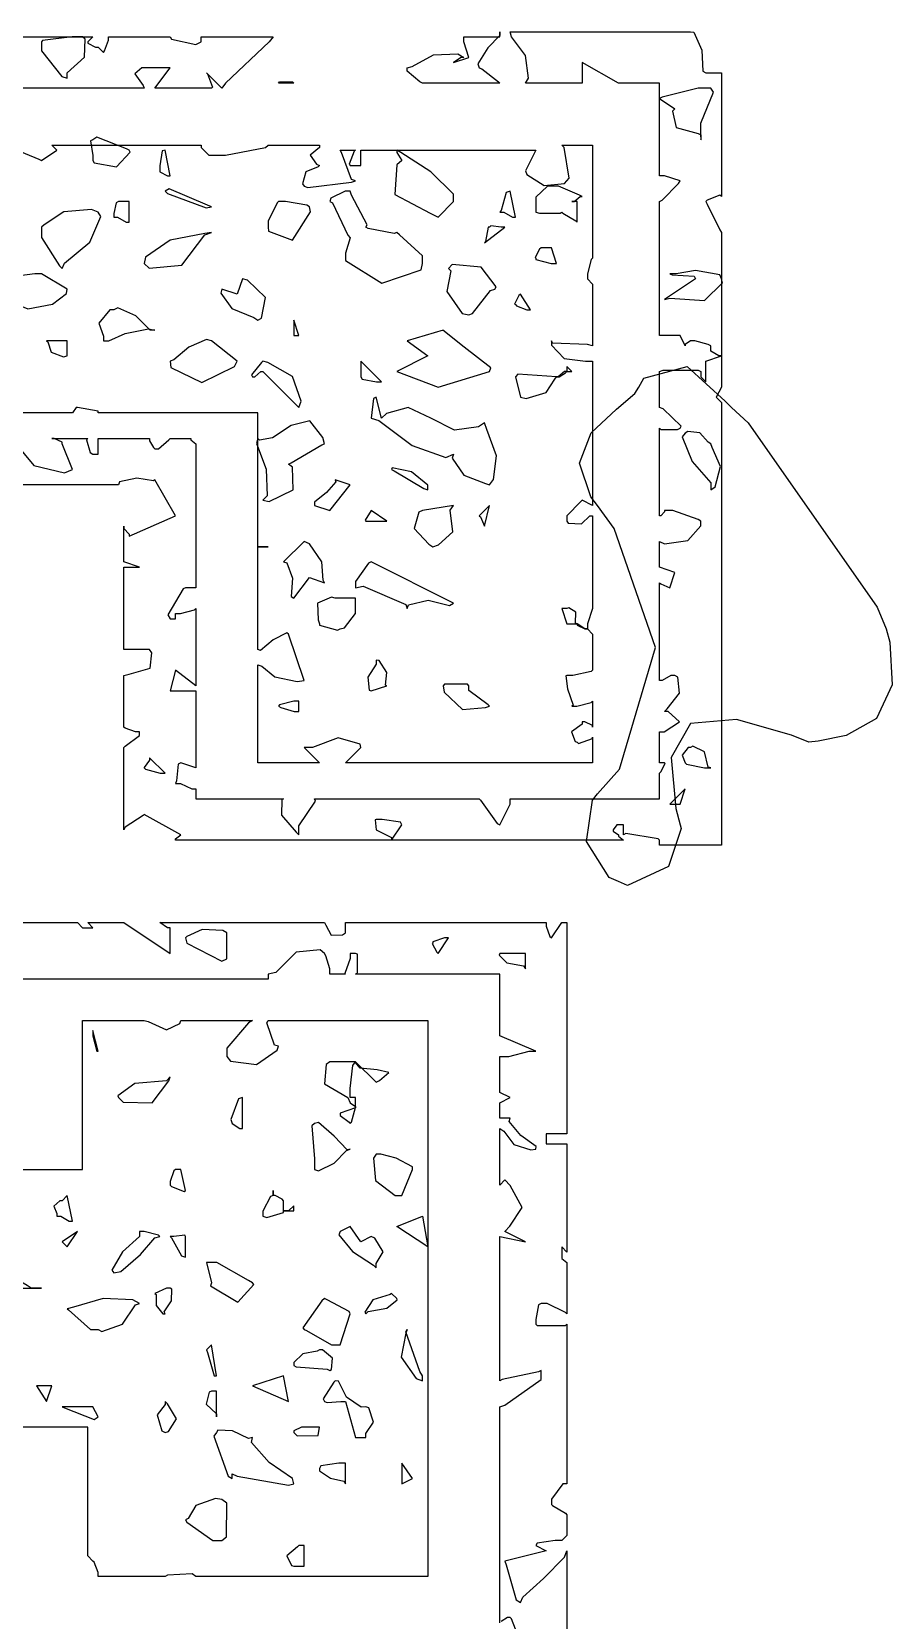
# Model space of a CAD drawing. Extents: x 103 to 248, y 22 to 332.
# Drawn here: x 174.88 to 180.77, y 210.8 to 221.69 of the extents above; entities that cross this region are included whole.
import ezdxf

# ---------------------------------------------------------------- set-up
doc = ezdxf.new("R2010")
doc.units = 0
doc.header["$MEASUREMENT"] = 0

msp = doc.modelspace()

# ---------------------------------------------------------------- linework, layer by layer
at = {"color": 7}
for points in [[(174.757, 218.873), (174.89, 218.714), (175.101, 218.664), (175.154, 218.686), (175.084, 218.863), (175.084, 218.873), (175.03, 218.899), (175.014, 218.899), (175.26, 218.899), (175.25, 218.89), (175.277, 218.802), (175.295, 218.792), (175.331, 218.792), (175.331, 218.899), (175.683, 218.899), (175.683, 218.882), (175.709, 218.838), (175.719, 218.828), (175.745, 218.828), (175.814, 218.89), (175.824, 218.899), (175.966, 218.899), (175.966, 218.89), (176, 218.863), (176, 218.863), (176, 217.876), (175.982, 217.876), (175.942, 217.876), (175.93, 217.876), (175.912, 217.868), (175.808, 217.69), (175.824, 217.664), (175.86, 217.664), (175.86, 217.7), (175.894, 217.7), (175.991, 217.726), (176, 217.734), (176, 217.205), (175.86, 217.311), (175.824, 217.171), (176, 217.171), (176, 216.642), (175.896, 216.676), (175.878, 216.668), (175.868, 216.553), (175.86, 216.535), (175.894, 216.535), (175.973, 216.499), (176, 216.499), (176, 216.429), (176.601, 216.429), (176.589, 216.426), (176.587, 216.319), (176.688, 216.201), (176.706, 216.183), (176.706, 216.245), (176.82, 216.413), (176.812, 216.429), (177.94, 216.429), (177.949, 216.421), (178.065, 216.262), (178.083, 216.253), (178.153, 216.393), (178.153, 216.429), (179.175, 216.429), (179.175, 216.606), (179.184, 216.615), (179.214, 216.673), (179.211, 216.676), (179.175, 216.676), (179.175, 216.888), (179.208, 216.888), (179.312, 216.958), (179.236, 217.029), (179.211, 217.029), (179.228, 217.047), (179.312, 217.153), (179.301, 217.263), (179.281, 217.275), (179.254, 217.275), (179.195, 217.241), (179.175, 217.241), (179.175, 217.91), (179.184, 217.902), (179.247, 217.876), (179.247, 217.876), (179.281, 217.981), (179.175, 218.017), (179.175, 218.193), (179.21, 218.176), (179.37, 218.199), (179.458, 218.301), (179.458, 218.333), (179.44, 218.343), (179.268, 218.405), (179.211, 218.405), (179.211, 218.397), (179.184, 218.369), (179.175, 218.369), (179.175, 218.969), (179.184, 218.961), (179.299, 218.961), (179.317, 218.969), (179.324, 218.984), (179.202, 219.103), (179.175, 219.111), (179.175, 219.358), (179.202, 219.367), (179.44, 219.367), (179.458, 219.358), (179.458, 219.322), (179.494, 219.287), (179.494, 219.428), (179.6, 219.464), (179.582, 219.464), (179.528, 219.498), (179.528, 219.498), (179.528, 219.534), (179.51, 219.543), (179.418, 219.568), (179.388, 219.568), (179.388, 219.568), (179.352, 219.543), (179.352, 219.534), (179.317, 219.604), (179.317, 219.604), (179.21, 219.604), (179.175, 219.604), (179.175, 220.522), (179.193, 220.532), (179.307, 220.646), (179.317, 220.663), (179.317, 220.663), (179.21, 220.698), (179.175, 220.698), (179.175, 221.332), (178.894, 221.332), (178.646, 221.474), (178.646, 221.44), (178.646, 221.36), (178.646, 221.332), (178.259, 221.332), (178.279, 221.368), (178.259, 221.523), (178.161, 221.651), (178.153, 221.685), (179.388, 221.685), (179.388, 221.685), (179.411, 221.682), (179.466, 221.558), (179.473, 221.415), (179.494, 221.404), (179.52, 221.404), (179.6, 221.404), (179.6, 221.404), (179.6, 220.556), (179.59, 220.566), (179.502, 220.532), (179.494, 220.522), (179.502, 220.504), (179.59, 220.328), (179.6, 220.31), (179.6, 219.251), (179.564, 219.181), (179.564, 219.181), (179.6, 219.145), (179.6, 219.145), (179.6, 216.112), (179.175, 216.112), (179.175, 216.112), (179.175, 216.147), (179.175, 216.147), (179.166, 216.156), (178.945, 216.192), (178.929, 216.183), (178.929, 216.253), (178.894, 216.253), (178.884, 216.253), (178.858, 216.217), (178.858, 216.217), (178.858, 216.209), (178.894, 216.183), (178.894, 216.183), (178.894, 216.174), (178.929, 216.147), (178.929, 216.147), (177.341, 216.147), (177.411, 216.253), (177.402, 216.271), (177.276, 216.289), (177.235, 216.289), (177.228, 216.286), (177.235, 216.218), (177.341, 216.165), (177.341, 216.147), (175.86, 216.147), (175.86, 216.156), (175.896, 216.183), (175.896, 216.183), (175.647, 216.323), (175.638, 216.315), (175.515, 216.235), (175.507, 216.217), (175.507, 216.782), (175.515, 216.791), (175.613, 216.864), (175.613, 216.888), (175.586, 216.888), (175.515, 216.914), (175.507, 216.922), (175.507, 217.275), (175.542, 217.285), (175.688, 217.325), (175.699, 217.431), (175.683, 217.452), (175.507, 217.452), (175.507, 218.017), (175.613, 218.017), (175.507, 218.053), (175.507, 218.299), (175.507, 218.283), (175.543, 218.243), (175.543, 218.229), (175.86, 218.369), (175.719, 218.616), (175.709, 218.608), (175.595, 218.626), (175.477, 218.601), (175.471, 218.582), (174.519, 218.582)], [(174.589, 221.651), (175.295, 221.651), (175.26, 221.615), (175.26, 221.607), (175.313, 221.58), (175.331, 221.58), (175.331, 221.58), (175.367, 221.544), (175.367, 221.544), (175.375, 221.554), (175.401, 221.627), (175.401, 221.651), (175.824, 221.651), (175.832, 221.634), (176, 221.598), (176.036, 221.615), (176.036, 221.615), (176.036, 221.651), (176.036, 221.651), (176.529, 221.651), (176.503, 221.616), (176.203, 221.333), (176.177, 221.298), (176.072, 221.404), (176.08, 221.396), (176.115, 221.306), (176.106, 221.298), (175.719, 221.298), (175.824, 221.438), (175.647, 221.438), (175.631, 221.438), (175.581, 221.396), (175.638, 221.316), (175.647, 221.298), (174.625, 221.298)], [(174.642, 220.929), (174.924, 220.813), (174.942, 220.803), (175.048, 220.875), (175.014, 220.909), (176.036, 220.909), (176.036, 220.893), (176.088, 220.839), (176.106, 220.839), (176.203, 220.839), (176.477, 220.893), (176.495, 220.909), (176.848, 220.909), (176.848, 220.893), (176.782, 220.839), (176.827, 220.777), (176.848, 220.769), (176.838, 220.76), (176.754, 220.725), (176.731, 220.643), (176.742, 220.627), (176.768, 220.618), (177.067, 220.654), (177.094, 220.663), (177.067, 220.672), (176.997, 220.857), (176.988, 220.875), (177.094, 220.875), (177.085, 220.866), (177.049, 220.778), (177.058, 220.769), (177.13, 220.769), (177.13, 220.875), (178.329, 220.875), (178.259, 220.733), (178.267, 220.707), (178.386, 220.632), (178.524, 220.646), (178.542, 220.663), (178.558, 220.681), (178.522, 220.893), (178.506, 220.909), (178.718, 220.909), (178.718, 220.663), (178.718, 220.646), (178.718, 220.606), (178.718, 220.592), (178.718, 220.133), (178.708, 220.125), (178.682, 220.026), (178.682, 219.993), (178.682, 219.993), (178.718, 219.957), (178.718, 219.957), (178.718, 219.534), (178.682, 219.543), (178.443, 219.552), (178.435, 219.568), (178.435, 219.538), (178.522, 219.446), (178.668, 219.428), (178.718, 219.428), (178.718, 218.44), (178.646, 218.476), (178.636, 218.467), (178.542, 218.368), (178.542, 218.333), (178.551, 218.318), (178.642, 218.313), (178.699, 218.369), (178.718, 218.369), (178.718, 217.734), (178.718, 217.734), (178.682, 217.629), (178.682, 217.594), (178.664, 217.594), (178.612, 217.628), (178.612, 217.628), (178.601, 217.634), (178.602, 217.708), (178.554, 217.738), (178.542, 217.734), (178.506, 217.734), (178.542, 217.628), (178.542, 217.628), (178.594, 217.628), (178.612, 217.628), (178.612, 217.62), (178.664, 217.594), (178.682, 217.594), (178.718, 217.558), (178.718, 217.311), (178.708, 217.303), (178.583, 217.275), (178.542, 217.275), (178.534, 217.273), (178.545, 217.184), (178.584, 217.071), (178.576, 217.065), (178.61, 217.065), (178.708, 217.091), (178.718, 217.099), (178.718, 216.922), (178.718, 216.932), (178.664, 216.958), (178.646, 216.958), (178.646, 216.942), (178.574, 216.888), (178.598, 216.822), (178.612, 216.818), (178.62, 216.809), (178.718, 216.843), (178.718, 216.852), (178.718, 216.676), (177.024, 216.676), (177.13, 216.782), (177.125, 216.805), (176.975, 216.848), (176.8, 216.782), (176.742, 216.782), (176.848, 216.676), (176.425, 216.676), (176.425, 217.347), (176.451, 217.339), (176.542, 217.267), (176.693, 217.234), (176.742, 217.241), (176.635, 217.558), (176.622, 217.568), (176.529, 217.519), (176.443, 217.446), (176.425, 217.452), (176.425, 218.157), (176.495, 218.157), (176.425, 218.157), (176.425, 219.075), (175.331, 219.075), (175.331, 219.085), (175.19, 219.111), (175.19, 219.111), (175.18, 219.111), (175.154, 219.075), (175.154, 219.075), (173.919, 219.075)], [(174.413, 215.583), (175.19, 215.583), (175.224, 215.547), (175.295, 215.547), (175.26, 215.583), (175.507, 215.583), (175.824, 215.371), (175.824, 215.547), (175.806, 215.547), (175.754, 215.583), (175.754, 215.583), (176.882, 215.583), (176.891, 215.565), (176.926, 215.495), (177.005, 215.499), (177.024, 215.511), (177.024, 215.583), (178.399, 215.583), (178.399, 215.557), (178.425, 215.487), (178.435, 215.477), (178.506, 215.583), (178.542, 215.583), (178.542, 214.136), (178.399, 214.136), (178.399, 214.066), (178.542, 214.066), (178.542, 213.324), (178.506, 213.36), (178.506, 213.29), (178.506, 213.282), (178.542, 213.254), (178.542, 213.254), (178.542, 212.901), (178.532, 212.911), (178.406, 212.972), (178.365, 212.972), (178.347, 212.963), (178.329, 212.864), (178.329, 212.831), (178.337, 212.823), (178.532, 212.823), (178.542, 212.831), (178.542, 211.737), (178.514, 211.737), (178.435, 211.632), (178.435, 211.596), (178.443, 211.588), (178.532, 211.536), (178.542, 211.526), (178.542, 211.384), (178.506, 211.35), (178.461, 211.35), (178.337, 211.332), (178.329, 211.314), (178.399, 211.278), (178.117, 211.208), (178.125, 211.182), (178.195, 210.943), (178.223, 210.925), (178.24, 210.961), (178.381, 211.089), (178.524, 211.234), (178.542, 211.278), (178.542, 210.715)], [(178.083, 210.785), (178.083, 212.266), (178.117, 212.276), (178.365, 212.453), (178.365, 212.513), (178.347, 212.505), (178.099, 212.452), (178.083, 212.442), (178.083, 213.431), (178.259, 213.395), (178.117, 213.467), (178.151, 213.502), (178.235, 213.63), (178.154, 213.782), (178.117, 213.819), (178.083, 213.783), (178.083, 214.172), (178.109, 214.154), (178.179, 214.062), (178.295, 214.025), (178.329, 214.03), (178.332, 214.049), (178.227, 214.124), (178.146, 214.22), (178.153, 214.242), (178.135, 214.242), (178.095, 214.242), (178.083, 214.242), (178.083, 214.348), (178.153, 214.383), (178.083, 214.419), (178.083, 214.665), (178.143, 214.665), (178.282, 214.701), (178.329, 214.701), (178.083, 214.806), (178.083, 215.23), (177.094, 215.23), (177.108, 215.237), (177.107, 215.367), (177.094, 215.371), (177.058, 215.371), (177.058, 215.336), (177.02, 215.233), (177.024, 215.23), (176.918, 215.23), (176.918, 215.266), (176.891, 215.354), (176.882, 215.371), (176.852, 215.396), (176.688, 215.38), (176.547, 215.24), (176.495, 215.23), (176.495, 215.194), (174.801, 215.194)], [(173.813, 213.89), (175.224, 213.89), (175.224, 214.912), (175.647, 214.912), (175.674, 214.904), (175.798, 214.847), (175.89, 214.891), (175.896, 214.912), (176.389, 214.912), (176.361, 214.895), (176.213, 214.723), (176.213, 214.665), (176.237, 214.632), (176.415, 214.609), (176.556, 214.709), (176.565, 214.735), (176.538, 214.743), (176.485, 214.895), (176.495, 214.912), (177.588, 214.912), (177.588, 211.102), (176, 211.102), (175.974, 211.12), (175.806, 211.111), (175.79, 211.102), (175.331, 211.102), (175.331, 211.129), (175.303, 211.2), (175.295, 211.208), (175.26, 211.244), (175.26, 212.126), (173.707, 212.126)], [(178.189, 210.742), (178.161, 210.812), (178.153, 210.821), (178.135, 210.821), (178.091, 210.794)]]:
    msp.add_lwpolyline(points, dxfattribs=at)
for points in [[(178.083, 221.685), (178.083, 221.659), (177.999, 221.576), (177.931, 221.466), (177.94, 221.438), (177.958, 221.43), (178.073, 221.342), (178.083, 221.332), (177.553, 221.332), (177.535, 221.342), (177.447, 221.415), (177.447, 221.438), (177.482, 221.448), (177.628, 221.528), (177.794, 221.534), (177.836, 221.508), (177.818, 221.508), (177.764, 221.474), (177.764, 221.474), (177.87, 221.508), (177.87, 221.508), (177.836, 221.616), (177.836, 221.651), (178.083, 221.651), (178.083, 221.685)], [(174.942, 221.615), (174.942, 221.554), (175.083, 221.378), (175.118, 221.368), (175.118, 221.404), (175.237, 221.51), (175.242, 221.635), (175.224, 221.651), (175.153, 221.651), (174.95, 221.625), (174.942, 221.615)], [(176.671, 221.332), (176.565, 221.332), (176.573, 221.342), (176.662, 221.342), (176.671, 221.332)], [(179.175, 221.228), (179.281, 221.156), (179.266, 221.142), (179.29, 221.029), (179.44, 220.989), (179.458, 220.979), (179.458, 220.945), (179.462, 220.949), (179.458, 220.979), (179.458, 220.979), (179.458, 221.059), (179.546, 221.272), (179.528, 221.298), (179.44, 221.298), (179.193, 221.237), (179.175, 221.228)], [(175.543, 220.875), (175.525, 220.884), (175.321, 220.963), (175.295, 220.945), (175.279, 220.938), (175.295, 220.837), (175.295, 220.803), (175.303, 220.787), (175.457, 220.76), (175.55, 220.861), (175.543, 220.875)], [(175.79, 220.875), (175.77, 220.869), (175.754, 220.767), (175.754, 220.733), (175.754, 220.725), (175.806, 220.698), (175.824, 220.698), (175.79, 220.875)], [(177.411, 220.803), (177.376, 220.773), (177.363, 220.57), (177.606, 220.443), (177.66, 220.416), (177.764, 220.522), (177.764, 220.573), (177.61, 220.725), (177.403, 220.857), (177.377, 220.875), (177.377, 220.857), (177.411, 220.803), (177.411, 220.803)], [(176.106, 220.486), (176.079, 220.496), (175.816, 220.61), (175.79, 220.592), (175.806, 220.576), (176.071, 220.478), (176.106, 220.486)], [(176.918, 220.522), (176.935, 220.514), (177.041, 220.292), (177.058, 220.274), (177.024, 220.169), (177.024, 220.118), (177.275, 219.963), (177.544, 220.053), (177.553, 220.097), (177.553, 220.151), (177.394, 220.293), (177.377, 220.31), (177.359, 220.302), (177.181, 220.337), (177.165, 220.346), (177.173, 220.363), (177.067, 220.566), (177.058, 220.592), (177.023, 220.592), (176.925, 220.545), (176.918, 220.522)], [(178.153, 220.592), (178.125, 220.584), (178.091, 220.46), (178.083, 220.45), (178.109, 220.45), (178.168, 220.416), (178.189, 220.416), (178.153, 220.592)], [(178.329, 220.45), (178.355, 220.442), (178.496, 220.442), (178.506, 220.45), (178.514, 220.442), (178.602, 220.39), (178.612, 220.38), (178.612, 220.522), (178.576, 220.522), (178.592, 220.522), (178.632, 220.556), (178.646, 220.556), (178.628, 220.566), (178.484, 220.627), (178.435, 220.627), (178.408, 220.627), (178.328, 220.552), (178.329, 220.477), (178.329, 220.45)], [(175.437, 220.416), (175.463, 220.416), (175.522, 220.38), (175.543, 220.38), (175.543, 220.522), (175.471, 220.522), (175.453, 220.514), (175.437, 220.441), (175.437, 220.416)], [(176.778, 220.486), (176.76, 220.496), (176.614, 220.522), (176.565, 220.522), (176.556, 220.514), (176.495, 220.388), (176.495, 220.346), (176.498, 220.319), (176.662, 220.258), (176.786, 220.452), (176.778, 220.486)], [(175.331, 220.45), (175.286, 220.468), (175.096, 220.452), (174.96, 220.363), (174.942, 220.346), (174.942, 220.275), (175.066, 220.081), (175.084, 220.063), (175.101, 220.099), (175.273, 220.244), (175.349, 220.42), (175.331, 220.45)], [(175.647, 220.097), (175.681, 220.065), (175.904, 220.085), (176.062, 220.293), (176.106, 220.31), (176.062, 220.302), (175.824, 220.258), (175.656, 220.141), (175.647, 220.097)], [(178.012, 220.346), (178.002, 220.346), (177.985, 220.249), (177.976, 220.24), (178.117, 220.346), (178.091, 220.346), (178.02, 220.355), (178.012, 220.346)], [(178.365, 220.204), (178.355, 220.195), (178.324, 220.139), (178.329, 220.133), (178.329, 220.125), (178.434, 220.097), (178.47, 220.097), (178.435, 220.204), (178.365, 220.204)], [(177.73, 220.063), (177.746, 220.047), (177.72, 219.905), (177.825, 219.756), (177.87, 219.745), (177.896, 219.754), (178.019, 219.913), (178.047, 219.921), (178.056, 219.938), (177.955, 220.073), (177.756, 220.091), (177.73, 220.063)], [(179.6, 219.993), (179.59, 220.019), (179.422, 220.049), (179.29, 220.027), (179.247, 220.027), (179.263, 220.019), (179.414, 220.011), (179.423, 219.993), (179.211, 219.851), (179.246, 219.861), (179.484, 219.843), (179.607, 219.966), (179.6, 219.993)], [(174.942, 220.027), (174.898, 220.027), (174.774, 220.011), (174.765, 219.993), (174.744, 219.964), (174.726, 219.838), (174.85, 219.786), (175.018, 219.819), (175.113, 219.892), (175.118, 219.921), (174.942, 220.027)], [(176.319, 219.993), (176.283, 219.887), (176.177, 219.921), (176.17, 219.895), (176.247, 219.79), (176.397, 219.728), (176.425, 219.71), (176.45, 219.724), (176.477, 219.865), (176.353, 219.984), (176.319, 219.993)], [(178.293, 219.781), (178.223, 219.887), (178.213, 219.878), (178.183, 219.82), (178.189, 219.817), (178.197, 219.808), (178.268, 219.781), (178.293, 219.781)], [(175.719, 219.64), (175.686, 219.64), (175.589, 219.738), (175.466, 219.793), (175.437, 219.781), (175.411, 219.781), (175.335, 219.688), (175.367, 219.599), (175.367, 219.568), (175.404, 219.568), (175.515, 219.618), (175.675, 219.65), (175.719, 219.64)], [(176.671, 219.71), (176.671, 219.604), (176.706, 219.604), (176.671, 219.71)], [(177.588, 219.464), (177.377, 219.358), (177.66, 219.251), (178.012, 219.358), (178.02, 219.382), (177.838, 219.525), (177.692, 219.64), (177.694, 219.64), (177.447, 219.568), (177.588, 219.464)], [(175.118, 219.568), (174.978, 219.568), (174.986, 219.56), (175.008, 219.49), (175.093, 219.458), (175.118, 219.464), (175.118, 219.568)], [(176.283, 219.428), (176.106, 219.568), (176.072, 219.577), (175.952, 219.525), (175.85, 219.437), (175.824, 219.428), (175.829, 219.385), (176.04, 219.283), (176.265, 219.393), (176.283, 219.428)], [(176.459, 219.428), (176.45, 219.42), (176.382, 219.335), (176.389, 219.322), (176.405, 219.322), (176.445, 219.358), (176.459, 219.358), (176.706, 219.111), (176.722, 219.154), (176.662, 219.323), (176.494, 219.42), (176.459, 219.428)], [(177.271, 219.287), (177.13, 219.428), (177.13, 219.322), (177.139, 219.305), (177.238, 219.287), (177.271, 219.287)], [(178.189, 219.322), (178.223, 219.181), (178.263, 219.173), (178.399, 219.213), (178.46, 219.305), (178.47, 219.322), (178.488, 219.322), (178.532, 219.349), (178.542, 219.358), (178.576, 219.358), (178.542, 219.392), (178.542, 219.358), (178.524, 219.358), (178.482, 219.322), (178.47, 219.322), (178.47, 219.322), (178.205, 219.34), (178.189, 219.322)], [(177.271, 219.039), (177.235, 219.181), (177.217, 219.173), (177.201, 219.039), (177.201, 219.039), (177.253, 219.023), (177.482, 218.85), (177.713, 218.768), (177.764, 218.792), (177.756, 218.763), (177.835, 218.648), (177.985, 218.591), (178.012, 218.582), (178.038, 218.617), (178.059, 218.78), (177.993, 218.961), (177.976, 219.005), (177.935, 218.979), (177.771, 218.956), (177.61, 219.037), (177.455, 219.11), (177.305, 219.069), (177.271, 219.039)], [(176.459, 218.476), (176.503, 218.467), (176.666, 218.546), (176.661, 218.703), (176.635, 218.722), (176.652, 218.732), (176.864, 218.855), (176.882, 218.863), (176.87, 218.906), (176.78, 219.019), (176.653, 218.987), (176.525, 218.904), (176.436, 218.888), (176.425, 218.899), (176.415, 218.864), (176.481, 218.688), (176.488, 218.505), (176.459, 218.476)], [(179.528, 218.863), (179.51, 218.873), (179.452, 218.938), (179.37, 218.947), (179.352, 218.935), (179.332, 218.91), (179.4, 218.74), (179.528, 218.596), (179.528, 218.546), (179.557, 218.568), (179.594, 218.706), (179.536, 218.837), (179.528, 218.863)], [(177.341, 218.686), (177.358, 218.678), (177.562, 218.555), (177.588, 218.546), (177.588, 218.578), (177.478, 218.67), (177.345, 218.698), (177.341, 218.686)], [(176.954, 218.616), (176.958, 218.601), (176.895, 218.528), (176.812, 218.462), (176.812, 218.44), (176.918, 218.405), (177.058, 218.582), (176.954, 218.616)], [(177.165, 218.333), (177.307, 218.333), (177.201, 218.405), (177.201, 218.405), (177.159, 218.339), (177.165, 218.333)], [(177.764, 218.44), (177.553, 218.405), (177.528, 218.394), (177.496, 218.281), (177.596, 218.175), (177.624, 218.157), (177.661, 218.171), (177.76, 218.259), (177.742, 218.408), (177.764, 218.44)], [(177.976, 218.299), (178.012, 218.44), (177.94, 218.369), (177.949, 218.361), (177.976, 218.299), (177.976, 218.299)], [(176.742, 218.193), (176.601, 218.053), (176.622, 218.047), (176.662, 217.942), (176.653, 217.816), (176.671, 217.804), (176.778, 217.946), (176.882, 217.91), (176.873, 217.928), (176.864, 218.053), (176.779, 218.178), (176.742, 218.193)], [(177.201, 218.053), (177.183, 218.044), (177.094, 217.919), (177.094, 217.876), (177.147, 217.886), (177.438, 217.762), (177.447, 217.734), (177.457, 217.759), (177.592, 217.792), (177.738, 217.754), (177.764, 217.77), (177.201, 218.053)], [(176.848, 217.628), (176.848, 217.62), (176.97, 217.585), (176.988, 217.594), (177.019, 217.602), (177.094, 217.7), (177.094, 217.778), (177.094, 217.804), (176.954, 217.804), (176.928, 217.811), (176.834, 217.77), (176.838, 217.656), (176.848, 217.628)], [(177.201, 217.171), (177.307, 217.205), (177.298, 217.209), (177.309, 217.295), (177.256, 217.377), (177.235, 217.381), (177.235, 217.352), (177.177, 217.263), (177.188, 217.175), (177.201, 217.171)], [(177.87, 217.205), (177.861, 217.215), (177.702, 217.215), (177.694, 217.205), (177.701, 217.161), (177.826, 217.042), (177.985, 217.056), (178.012, 217.065), (178.002, 217.074), (177.87, 217.173), (177.87, 217.205)], [(176.706, 217.029), (176.706, 217.099), (176.67, 217.099), (176.573, 217.074), (176.565, 217.065), (176.582, 217.056), (176.674, 217.029), (176.706, 217.029)], [(179.352, 216.676), (179.36, 216.668), (179.485, 216.642), (179.528, 216.642), (179.51, 216.648), (179.484, 216.752), (179.405, 216.79), (179.388, 216.782), (179.372, 216.782), (179.33, 216.73), (179.352, 216.676), (179.352, 216.676)], [(175.647, 216.642), (175.656, 216.633), (175.755, 216.606), (175.79, 216.606), (175.683, 216.712), (175.683, 216.695), (175.645, 216.644), (175.647, 216.642)], [(179.317, 216.393), (179.352, 216.499), (179.247, 216.393), (179.317, 216.393)], [(176.213, 215.335), (176.213, 215.511), (176.185, 215.529), (176.044, 215.535), (175.938, 215.487), (175.93, 215.477), (175.938, 215.442), (176.177, 215.319), (176.213, 215.335)], [(177.73, 215.477), (177.702, 215.477), (177.624, 215.451), (177.624, 215.441), (177.619, 215.438), (177.65, 215.38), (177.66, 215.371), (177.73, 215.477)], [(178.259, 215.265), (178.259, 215.371), (178.083, 215.371), (178.078, 215.36), (178.131, 215.306), (178.244, 215.287), (178.259, 215.265)], [(175.295, 214.842), (175.295, 214.807), (175.321, 214.701), (175.331, 214.701), (175.295, 214.842)], [(177.094, 214.629), (176.918, 214.629), (176.893, 214.61), (176.882, 214.477), (177.041, 214.384), (177.058, 214.348), (177.058, 214.348), (177.094, 214.322), (177.094, 214.313), (176.988, 214.277), (176.988, 214.26), (177.049, 214.216), (177.058, 214.206), (177.067, 214.216), (177.094, 214.315), (177.094, 214.348), (177.094, 214.383), (177.094, 214.383), (177.067, 214.383), (177.058, 214.383), (177.058, 214.445), (177.076, 214.603), (177.094, 214.629), (177.235, 214.489), (177.258, 214.501), (177.322, 214.556), (177.243, 214.573), (177.126, 214.584), (177.092, 214.625), (177.094, 214.629)], [(175.824, 214.525), (175.798, 214.498), (175.581, 214.481), (175.466, 214.395), (175.471, 214.383), (175.503, 214.351), (175.7, 214.348), (175.814, 214.498), (175.824, 214.525)], [(176.248, 214.206), (176.248, 214.206), (176.301, 214.172), (176.319, 214.172), (176.319, 214.383), (176.291, 214.375), (176.239, 214.234), (176.248, 214.206)], [(176.812, 214.206), (176.794, 214.19), (176.812, 213.965), (176.812, 213.89), (176.841, 213.882), (176.948, 213.934), (177.032, 214.022), (177.058, 214.03), (177.037, 214.026), (176.948, 214.12), (176.841, 214.212), (176.812, 214.206)], [(177.483, 213.89), (177.483, 213.91), (177.371, 213.969), (177.268, 213.996), (177.235, 213.996), (177.217, 213.969), (177.23, 213.815), (177.366, 213.713), (177.411, 213.713), (177.483, 213.89)], [(175.93, 213.747), (175.896, 213.89), (175.86, 213.89), (175.85, 213.881), (175.824, 213.808), (175.824, 213.783), (175.832, 213.775), (175.92, 213.739), (175.93, 213.747)], [(176.529, 213.713), (176.529, 213.713), (176.529, 213.747), (176.529, 213.747), (176.529, 213.713), (176.512, 213.705), (176.459, 213.606), (176.459, 213.571), (176.485, 213.563), (176.601, 213.596), (176.601, 213.607), (176.671, 213.607), (176.671, 213.643), (176.635, 213.607), (176.635, 213.607), (176.601, 213.607), (176.601, 213.607), (176.601, 213.625), (176.601, 213.677), (176.601, 213.677), (176.591, 213.687), (176.544, 213.713), (176.529, 213.713)], [(175.048, 213.571), (175.074, 213.571), (175.133, 213.537), (175.154, 213.537), (175.118, 213.713), (175.084, 213.677), (175.069, 213.677), (175.026, 213.639), (175.048, 213.589), (175.048, 213.571)], [(177.377, 213.501), (177.553, 213.571), (177.588, 213.36), (177.377, 213.501)], [(175.084, 213.395), (175.118, 213.36), (175.19, 213.467), (175.084, 213.395)], [(175.437, 213.184), (175.486, 213.192), (175.621, 213.308), (175.718, 213.422), (175.754, 213.431), (175.744, 213.44), (175.645, 213.467), (175.613, 213.467), (175.613, 213.432), (175.497, 213.326), (175.424, 213.202), (175.437, 213.184)], [(175.824, 213.431), (175.832, 213.422), (175.902, 213.3), (175.93, 213.29), (175.93, 213.431), (175.925, 213.441), (175.849, 213.431), (175.824, 213.431)], [(177.235, 213.218), (177.235, 213.246), (177.283, 213.326), (177.227, 213.421), (177.201, 213.431), (177.13, 213.395), (177.058, 213.501), (176.988, 213.467), (176.98, 213.443), (177.073, 213.33), (177.217, 213.236), (177.235, 213.218)], [(176.389, 213.114), (176.361, 213.131), (176.144, 213.254), (176.072, 213.254), (176.106, 213.114), (176.101, 213.093), (176.287, 212.981), (176.396, 213.102), (176.389, 213.114)], [(174.942, 213.078), (174.924, 213.078), (174.872, 213.078), (174.872, 213.078), (174.844, 213.096), (174.708, 213.175), (174.549, 213.145), (174.519, 213.114), (174.519, 213.086), (174.629, 213.003), (174.811, 213.078), (174.872, 213.078), (174.888, 213.078), (174.942, 213.078), (174.942, 213.078)], [(175.824, 213.078), (175.798, 213.078), (175.719, 213.042), (175.719, 213.042), (175.727, 213.034), (175.727, 212.959), (175.773, 212.901), (175.79, 212.901), (175.782, 212.915), (175.832, 212.99), (175.835, 213.071), (175.824, 213.078)], [(175.613, 212.972), (175.569, 212.999), (175.365, 213.008), (175.162, 212.947), (175.118, 212.937), (175.127, 212.929), (175.279, 212.795), (175.331, 212.795), (175.357, 212.78), (175.497, 212.831), (175.586, 212.963), (175.613, 212.972)], [(176.882, 213.008), (176.864, 212.991), (176.732, 212.805), (176.742, 212.795), (176.758, 212.787), (176.93, 212.689), (176.988, 212.689), (177.058, 212.901), (177.049, 212.919), (176.9, 212.999), (176.882, 213.008)], [(177.165, 212.901), (177.181, 212.919), (177.309, 212.941), (177.38, 212.998), (177.377, 213.008), (177.341, 213.042), (177.332, 213.034), (177.213, 212.999), (177.157, 212.914), (177.165, 212.901)], [(177.447, 212.795), (177.438, 212.769), (177.407, 212.606), (177.508, 212.458), (177.553, 212.442), (177.553, 212.478), (177.535, 212.506), (177.438, 212.779), (177.447, 212.795)], [(176.142, 212.478), (176.106, 212.689), (176.072, 212.655), (176.08, 212.638), (176.126, 212.478), (176.142, 212.478)], [(176.671, 212.549), (176.688, 212.54), (176.9, 212.523), (176.918, 212.513), (176.929, 212.52), (176.935, 212.598), (176.868, 212.655), (176.848, 212.655), (176.83, 212.646), (176.732, 212.629), (176.671, 212.569), (176.671, 212.549)], [(176.389, 212.408), (176.635, 212.302), (176.601, 212.478), (176.389, 212.408)], [(177.024, 212.302), (177.094, 212.055), (177.165, 212.055), (177.165, 212.083), (177.217, 212.161), (177.185, 212.257), (177.165, 212.266), (177.133, 212.263), (177.032, 212.33), (176.977, 212.44), (176.954, 212.442), (176.944, 212.434), (176.873, 212.32), (176.882, 212.302), (176.9, 212.294), (176.992, 212.302), (177.024, 212.302)], [(174.908, 212.408), (174.978, 212.302), (175.014, 212.408), (174.908, 212.408)], [(176.142, 212.196), (176.142, 212.372), (176.106, 212.372), (176.09, 212.365), (176.071, 212.284), (176.142, 212.218), (176.142, 212.196)], [(175.084, 212.266), (175.101, 212.258), (175.303, 212.179), (175.331, 212.196), (175.295, 212.266), (175.084, 212.266)], [(175.79, 212.09), (175.813, 212.097), (175.868, 212.183), (175.806, 212.285), (175.79, 212.302), (175.79, 212.28), (175.736, 212.21), (175.766, 212.101), (175.79, 212.09)], [(176.671, 211.737), (176.662, 211.773), (176.503, 211.884), (176.382, 212.021), (176.389, 212.055), (176.361, 212.047), (176.251, 212.1), (176.15, 212.105), (176.142, 212.09), (176.124, 212.064), (176.221, 211.791), (176.248, 211.773), (176.248, 211.807), (176.283, 211.791), (176.635, 211.729), (176.671, 211.737)], [(176.671, 212.09), (176.695, 212.066), (176.838, 212.069), (176.848, 212.126), (176.848, 212.126), (176.742, 212.126), (176.724, 212.126), (176.671, 212.1), (176.671, 212.09)], [(176.848, 211.843), (176.848, 211.826), (176.922, 211.777), (177.014, 211.755), (177.024, 211.737), (177.024, 211.879), (176.98, 211.879), (176.856, 211.861), (176.848, 211.843)], [(177.483, 211.773), (177.411, 211.879), (177.411, 211.737), (177.483, 211.773)], [(176.177, 211.631), (176.135, 211.638), (176, 211.588), (175.947, 211.5), (175.93, 211.49), (175.938, 211.474), (176.116, 211.35), (176.177, 211.35), (176.21, 211.375), (176.211, 211.605), (176.177, 211.631)], [(176.671, 211.173), (176.742, 211.173), (176.742, 211.314), (176.706, 211.314), (176.696, 211.306), (176.622, 211.244), (176.655, 211.177), (176.671, 211.173)]]:
    msp.add_lwpolyline(points, close=True, dxfattribs=at)
at = {"color": 32}
msp.add_lwpolyline([(180.199, 216.818), (180.079, 216.867), (179.703, 216.974), (179.388, 216.946), (179.255, 216.713), (179.287, 216.364), (179.317, 216.253), (179.325, 216.227), (179.237, 215.966), (178.956, 215.837), (178.894, 215.864), (178.832, 215.892), (178.676, 216.138), (178.717, 216.421), (178.752, 216.465), (178.901, 216.633), (179.149, 217.466), (178.866, 218.281), (178.752, 218.44), (178.705, 218.5), (178.627, 218.73), (178.708, 218.938), (178.881, 219.1), (179.006, 219.207), (179.035, 219.251), (179.068, 219.313), (179.366, 219.393), (179.626, 219.155), (179.67, 219.111), (179.784, 219.005), (180.666, 217.744), (180.728, 217.594), (180.753, 217.503), (180.77, 217.211), (180.662, 216.981), (180.455, 216.864), (180.262, 216.825), (180.199, 216.818)], close=True, dxfattribs=at)

doc.saveas('drawing.dxf')
